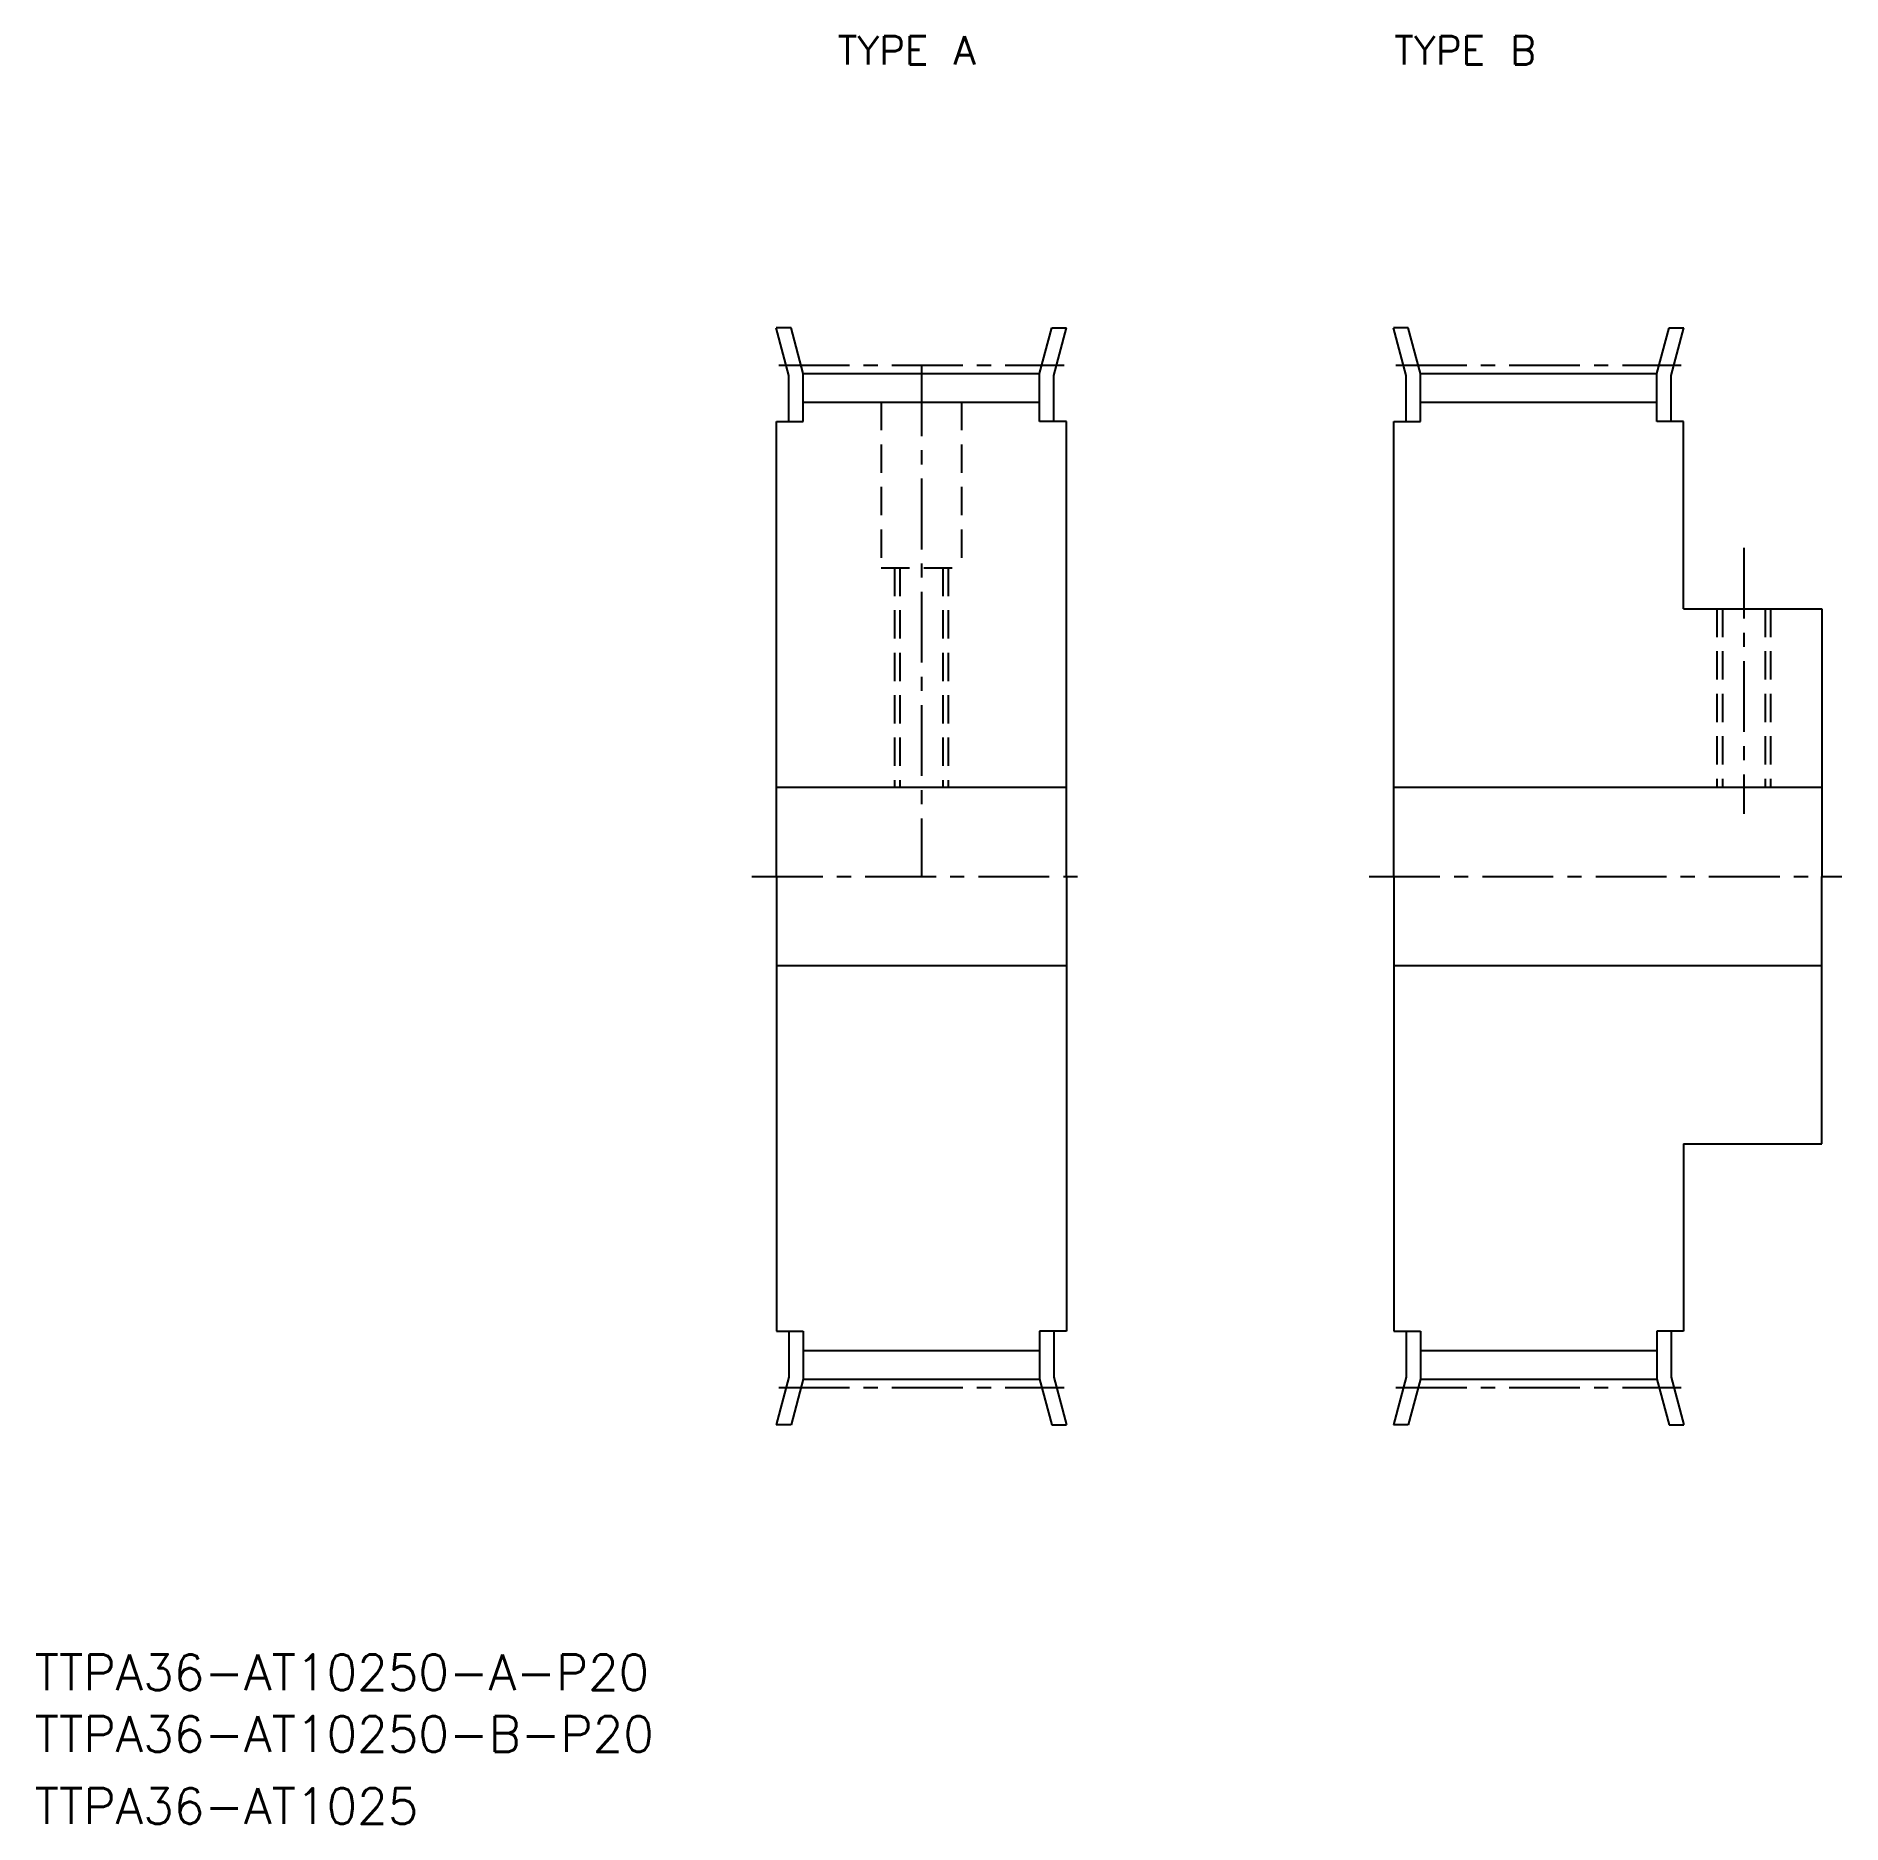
# Model space of a CAD drawing. Extents: x 25 to 227, y 67 to 267.
import ezdxf

# ---------------------------------------------------------------- set-up
doc = ezdxf.new("R2010")
doc.units = 0
doc.header["$LTSCALE"] = 0.25
doc.linetypes.add('CENTER', pattern=[50.8, 31.75, -6.35, 6.35, -6.35])
doc.linetypes.add('DASHED', pattern=[19.05, 12.7, -6.35])
doc.layers.get('0').update_dxf_attribs({"linetype": 'CONTINUOUS'})
doc.layers.add('CENTER', color=1, linetype='CENTER')
doc.styles.get("Standard").update_dxf_attribs({"font": 'txt.shx'})

msp = doc.modelspace()

# ---------------------------------------------------------------- linework, layer by layer
for p, q in [((109.1, 229.11), (107.67, 234.44)), ((109.33, 234.44), (107.67, 234.44)), ((110.7, 229.32), (109.33, 234.44)), ((137.2, 229.32), (138.57, 234.44)), ((138.57, 234.44), (140.23, 234.44)), ((138.8, 229.11), (140.23, 234.44)), ((178.3, 229.11), (176.87, 234.44)), ((178.53, 234.44), (176.87, 234.44)), ((179.9, 229.32), (178.53, 234.44)), ((206.4, 229.32), (207.78, 234.44)), ((207.78, 234.44), (209.43, 234.44)), ((208, 229.11), (209.43, 234.44)), ((109.1, 223.94), (109.1, 229.11)), ((110.7, 223.94), (110.7, 229.32)), ((110.7, 229.32), (137.2, 229.32)), ((137.2, 223.94), (137.2, 229.32)), ((138.8, 223.94), (138.8, 229.11)), ((178.3, 223.94), (178.3, 229.11)), ((179.9, 229.32), (206.4, 229.32)), ((179.9, 223.94), (179.9, 229.32)), ((206.4, 223.94), (206.4, 229.32)), ((208, 223.94), (208, 229.11)), ((110.7, 226.12), (137.2, 226.12)), ((179.9, 226.12), (206.4, 226.12)), ((107.7, 172.94), (107.7, 223.94)), ((107.7, 223.94), (110.7, 223.94)), ((140.2, 223.94), (137.2, 223.94)), ((140.2, 172.94), (140.2, 223.94)), ((176.9, 172.94), (176.9, 223.94)), ((176.9, 223.94), (179.9, 223.94)), ((209.4, 223.94), (206.4, 223.94)), ((209.4, 202.94), (209.4, 223.94)), ((209.4, 202.94), (224.9, 202.94)), ((224.9, 202.94), (224.9, 172.94)), ((107.7, 182.94), (140.2, 182.94)), ((176.9, 182.94), (224.9, 182.94)), ((107.7, 172.94), (107.7, 121.94)), ((140.2, 172.94), (140.2, 121.94)), ((176.9, 172.94), (176.9, 121.94)), ((224.9, 142.94), (224.9, 172.94)), ((107.7, 162.94), (140.2, 162.94)), ((176.9, 162.94), (224.9, 162.94)), ((209.4, 142.94), (224.9, 142.94)), ((209.4, 142.94), (209.4, 121.94)), ((107.7, 121.94), (110.7, 121.94)), ((109.1, 121.94), (109.1, 116.78)), ((110.7, 121.94), (110.7, 116.57)), ((137.2, 121.94), (137.2, 116.57)), ((140.2, 121.94), (137.2, 121.94)), ((138.8, 121.94), (138.8, 116.78)), ((176.9, 121.94), (179.9, 121.94)), ((178.3, 121.94), (178.3, 116.78)), ((179.9, 121.94), (179.9, 116.57)), ((206.4, 121.94), (206.4, 116.57)), ((209.4, 121.94), (206.4, 121.94)), ((208, 121.94), (208, 116.78)), ((110.7, 119.77), (137.2, 119.77)), ((179.9, 119.77), (206.4, 119.77)), ((109.1, 116.78), (107.67, 111.44)), ((110.7, 116.57), (109.33, 111.44)), ((110.7, 116.57), (137.2, 116.57)), ((137.2, 116.57), (138.57, 111.44)), ((138.8, 116.78), (140.23, 111.44)), ((178.3, 116.78), (176.87, 111.44)), ((179.9, 116.57), (178.53, 111.44)), ((179.9, 116.57), (206.4, 116.57)), ((206.4, 116.57), (207.78, 111.44)), ((208, 116.78), (209.43, 111.44)), ((109.33, 111.44), (107.67, 111.44)), ((138.57, 111.44), (140.23, 111.44)), ((178.53, 111.44), (176.87, 111.44)), ((207.78, 111.44), (209.43, 111.44))]:
    msp.add_line(p, q)
at = {"color": 3, "linetype": 'DASHED'}
for p, q in [((119.45, 226.12), (119.45, 207.54)), ((128.45, 226.12), (128.45, 207.54)), ((119.45, 207.54), (128.45, 207.54)), ((120.95, 207.54), (120.95, 182.94)), ((121.55, 207.54), (121.55, 182.94)), ((126.35, 207.54), (126.35, 182.94)), ((126.95, 207.54), (126.95, 182.94)), ((213.15, 202.94), (213.15, 182.94)), ((213.75, 202.94), (213.75, 182.94)), ((218.55, 202.94), (218.55, 182.94)), ((219.15, 202.94), (219.15, 182.94))]:
    msp.add_line(p, q, dxfattribs=at)
at = {"layer": 'CENTER'}
for p, q in [((107.95, 230.24), (139.95, 230.24)), ((123.95, 230.24), (123.95, 172.94)), ((177.15, 230.24), (209.15, 230.24)), ((216.15, 209.77), (216.15, 179.94)), ((104.95, 172.94), (142.95, 172.94)), ((174.15, 172.94), (227.15, 172.94)), ((107.95, 115.65), (139.95, 115.65)), ((177.15, 115.65), (209.15, 115.65))]:
    msp.add_line(p, q, dxfattribs=at)

# ---------------------------------------------------------------- texts
for s, height, p in [('TYPE A', 3.2, (114.56, 263.94)), ('TYPE B', 3.2, (176.97, 263.94)), ('TTPA36-AT10250-A-P20', 4, (24.52, 81.71)), ('TTPA36-AT10250-B-P20', 4, (24.52, 74.79)), ('TTPA36-AT1025', 4, (24.52, 66.71))]:
    msp.add_text(s, height=height).set_placement(p)

doc.saveas('drawing.dxf')
